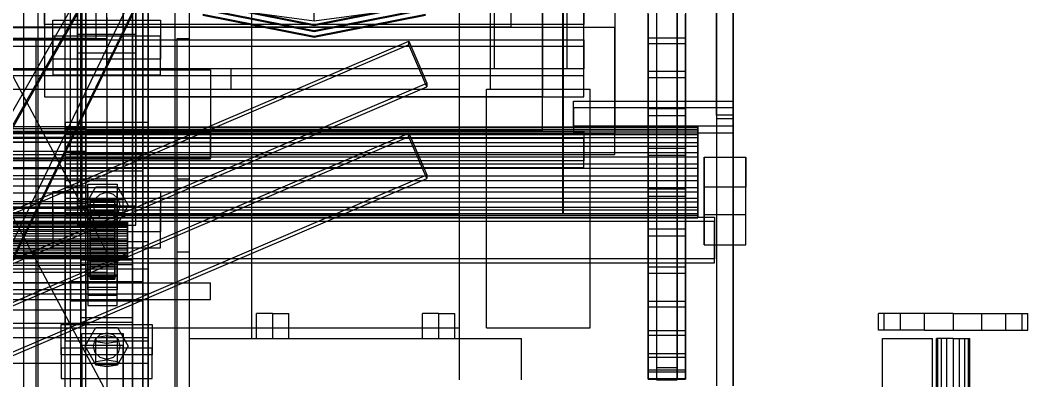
# Model space of a CAD drawing. Header units: millimetres. Extents: x -1970 to 34302, y -80068 to 6837.
# Drawn here: x 388.3 to 874, y -34900 to -34726.8 of the extents above; entities that cross this region are included whole.
import ezdxf

# ---------------------------------------------------------------- set-up
doc = ezdxf.new("R2010")
doc.units = ezdxf.units.MM
for name, color, linetype, lineweight in [('COTAS_O', 1, 'Continuous', 0), ('frontal_briquetadora', 7, 'Continuous', 0), ('frontal_C01', 7, 'Continuous', 0), ('frontal_C02', 7, 'Continuous', 0), ('frontal_C07', 7, 'Continuous', 0), ('frontal_mezcladora', 7, 'Continuous', 0), ('frontal_tolva-C01', 7, 'Continuous', 0), ('frontal_tolva_provisional', 7, 'Continuous', 0)]:
    doc.layers.add(name, color=color, linetype=linetype, lineweight=lineweight)
doc.dimstyles.new('R19_100', dxfattribs={"dimtxt": 250, "dimasz": 150, "dimexe": 150, "dimexo": 80, "dimgap": 100, "dimtad": 1, "dimtih": 1, "dimtoh": 1, "dimdsep": 46, "dimcen": 0.09, "dimadec": 0, "dimazin": 0, "dimtfac": 1, "dimtdec": 4, "dimtofl": 0, "dimtmove": 0, "dimatfit": 3, "dimfxl": 1, "dimtolj": 1, "dimtzin": 0, "dimarcsym": 0})

# ---------------------------------------------------------------- blocks, each defined once
blk = doc.blocks.new('*D39')
at = {"layer": 'COTAS_O', "color": 0, "lineweight": -2, "transparency": 16777216}
for p, q in [((-650, -34820), (-650, -34050)), ((650, -34820), (650, -34050)), ((-500, -34200), (500, -34200))]:
    blk.add_line(p, q, dxfattribs=at)
at = {"layer": 'COTAS_O', "color": 0, "transparency": 16777216}
for points in [[(-500, -34175), (-500, -34225), (-650, -34200)], [(500, -34175), (500, -34225), (650, -34200)]]:
    blk.add_solid(points, dxfattribs=at)
at = {"layer": 'Defpoints', "color": 0, "transparency": 16777216}
for p in [(650, -34200), (-650, -34900), (650, -34900)]:
    blk.add_point(p, dxfattribs=at)

msp = doc.modelspace()

# ---------------------------------------------------------------- linework, layer by layer
at = {"layer": 'frontal_briquetadora'}
for p, q in [((430, -34736), (430, -34680)), ((210, -34736), (430, -34736)), ((320, -34736), (430, -34736)), ((430, -34750), (430, -34736)), ((430, -34750), (490, -34750)), ((490, -34760), (490, -34750)), ((-490, -34760), (490, -34760)), ((320, -34760), (490, -34760)), ((410, -34760), (420, -34760)), ((410, -34940), (410, -34760)), ((420, -34940), (420, -34760))]:
    msp.add_line(p, q, dxfattribs=at)
at = {"layer": 'frontal_C01'}
for p, q in [((390, -35975), (390, -34032.596)), ((397, -35975), (397, -34032.596)), ((463, -35975), (463, -34032.596)), ((470, -35975), (470, -34032.596)), ((417.5, -34844.509), (417.5, -34203.017)), ((442.5, -34203.017), (442.5, -34844.509)), ((417.5, -34870.141), (417.5, -34228.649)), ((442.5, -34870.141), (442.5, -34228.649)), ((410, -34833.511), (410, -34468.259)), ((450, -34468.259), (450, -34833.511)), ((410, -34881.139), (410, -34515.887)), ((450, -34881.139), (450, -34515.887)), ((410, -34927.286), (410, -34562.034)), ((450, -34562.034), (450, -34927.286)), ((412.5, -34852.759), (412.5, -34576.519)), ((447.5, -34576.519), (447.5, -34852.759)), ((412.5, -34861.891), (412.5, -34585.651)), ((447.5, -34861.891), (447.5, -34585.651)), ((410, -34965.388), (410, -34600.136)), ((450, -34965.388), (450, -34600.136)), ((418, -34813.247), (418, -34666.332)), ((438, -34666.332), (438, -34813.247)), ((418, -34672.42), (418, -34819.334)), ((438, -34819.334), (438, -34672.42)), ((416, -34730.355), (416, -34721.224)), ((416, -34816.374), (416, -34721.224)), ((425, -34735.426), (425, -34719.963)), ((444, -34721.224), (444, -34730.355)), ((444, -34721.224), (444, -34816.374)), ((425, -34735.426), (425, -34723.995)), ((430, -34725.537), (430, -34730.537)), ((430, -34730.537), (-430, -34730.537)), ((444, -34730.355), (416, -34730.355)), ((416, -34730.355), (416, -34825.506)), ((430, -34730.537), (430, -34780.537)), ((444, -34825.506), (444, -34730.355)), ((-425, -34735.426), (425, -34735.426)), ((430, -34838.537), (375, -34735.537)), ((375, -34735.537), (430, -34735.537)), ((390, -34838.537), (390, -34735.537)), ((390, -34735.537), (396, -34735.537)), ((396, -34838.537), (396, -34735.537)), ((430, -34735.537), (430, -34838.537)), ((464, -34838.537), (464, -34735.537)), ((464, -34735.537), (470, -34735.537)), ((470, -34838.537), (470, -34735.537)), ((430, -34780.537), (-430, -34780.537)), ((430, -34780.537), (430, -34785.537)), ((430, -34785.537), (-430, -34785.537)), ((380, -34785.537), (480, -34785.537)), ((480, -34793.537), (480, -34785.537)), ((380, -34793.537), (480, -34793.537)), ((390, -34793.537), (397, -34793.537)), ((390, -35975), (390, -34793.537)), ((397, -35975), (397, -34793.537)), ((397, -34793.537), (463, -34793.537)), ((463, -34793.537), (470, -34793.537)), ((463, -35975), (463, -34793.537)), ((470, -35975), (470, -34793.537)), ((404, -34828.775), (404, -34809.295)), ((404, -34809.295), (456, -34809.295)), ((404, -34816.915), (404, -34809.295)), ((419.6, -34816.037), (424.8, -34807.03)), ((421, -34809.437), (421, -34805.784)), ((421, -34805.784), (435, -34805.784)), ((421, -34845.791), (421, -34805.784)), ((435, -34809.437), (421, -34809.437)), ((421, -34809.437), (421, -34849.444)), ((424.8, -34807.03), (435.2, -34807.03)), ((426.8, -34810.495), (430, -34809.637)), ((430, -34809.637), (433.2, -34810.495)), ((435, -34805.784), (435, -34809.437)), ((435, -34805.784), (435, -34845.791)), ((435, -34849.444), (435, -34809.437)), ((435.2, -34807.03), (440.4, -34816.037)), ((456, -34809.295), (456, -34828.775)), ((456, -34809.295), (456, -34816.915)), ((438, -34813.247), (418, -34813.247)), ((418, -34813.247), (418, -34819.334)), ((422, -34823.494), (422, -34813.505)), ((422, -34813.505), (422, -34813.919)), ((422, -34813.505), (434, -34813.505)), ((422, -34814.385), (422, -34813.505)), ((422, -34823.69), (422, -34813.919)), ((422, -34813.919), (422, -34815.597)), ((422, -34813.919), (434, -34813.919)), ((422, -34823.911), (422, -34814.385)), ((422, -34814.385), (434, -34814.385)), ((422, -34816.499), (422, -34814.385)), ((423.6, -34816.037), (424.457, -34812.837)), ((424.457, -34812.837), (426.8, -34810.495)), ((433.2, -34810.495), (435.543, -34812.837)), ((434, -34813.919), (434, -34813.505)), ((434, -34813.505), (434, -34823.494)), ((434, -34813.505), (434, -34814.385)), ((434, -34815.597), (434, -34813.919)), ((434, -34813.919), (434, -34823.69)), ((434, -34814.385), (434, -34823.911)), ((434, -34814.385), (434, -34816.499)), ((435.543, -34812.837), (436.4, -34816.037)), ((438, -34819.334), (438, -34813.247)), ((456, -34816.915), (404, -34816.915)), ((404, -34816.915), (404, -34836.395)), ((444, -34816.374), (416, -34816.374)), ((416, -34816.374), (416, -34825.506)), ((418, -34819.334), (438, -34819.334)), ((424.8, -34825.044), (419.6, -34816.037)), ((421, -34819.177), (421, -34815.524)), ((421, -34815.524), (435, -34815.524)), ((421, -34855.531), (421, -34815.524)), ((435, -34819.177), (421, -34819.177)), ((421, -34819.177), (421, -34859.184)), ((422, -34824.485), (422, -34815.597)), ((422, -34815.597), (422, -34818.426)), ((422, -34815.597), (434, -34815.597)), ((422, -34824.912), (422, -34816.499)), ((422, -34816.499), (434, -34816.499)), ((422, -34819.702), (422, -34816.499)), ((422, -34825.825), (422, -34818.426)), ((422, -34818.426), (422, -34822.214)), ((422, -34818.426), (434, -34818.426)), ((422, -34826.429), (422, -34819.702)), ((422, -34819.702), (434, -34819.702)), ((422, -34823.776), (422, -34819.702)), ((424.457, -34819.237), (423.6, -34816.037)), ((426.8, -34821.58), (424.457, -34819.237)), ((435.543, -34819.237), (433.2, -34821.58)), ((434, -34818.426), (434, -34815.597)), ((434, -34815.597), (434, -34824.485)), ((434, -34816.499), (434, -34824.912)), ((434, -34816.499), (434, -34819.702)), ((434, -34822.214), (434, -34818.426)), ((434, -34818.426), (434, -34825.825)), ((434, -34819.702), (434, -34826.429)), ((434, -34819.702), (434, -34823.776)), ((435, -34815.524), (435, -34819.177)), ((435, -34815.524), (435, -34855.531)), ((435, -34859.184), (435, -34819.177)), ((440.4, -34816.037), (435.2, -34825.044)), ((436.4, -34816.037), (435.543, -34819.237)), ((444, -34825.506), (444, -34816.374)), ((456, -34836.395), (456, -34816.915)), ((-440, -34823.494), (440, -34823.494)), ((-440, -34823.69), (440, -34823.69)), ((-440, -34823.911), (440, -34823.911)), ((-440, -34824.485), (440, -34824.485)), ((422, -34827.619), (422, -34822.214)), ((422, -34822.214), (422, -34826.701)), ((422, -34822.214), (434, -34822.214)), ((422, -34823.69), (422, -34823.494)), ((434, -34823.494), (422, -34823.494)), ((422, -34823.494), (422, -34823.911)), ((422, -34824.485), (422, -34823.69)), ((434, -34823.69), (422, -34823.69)), ((422, -34828.359), (422, -34823.776)), ((422, -34823.776), (434, -34823.776)), ((422, -34828.443), (422, -34823.776)), ((434, -34823.911), (422, -34823.911)), ((422, -34823.911), (422, -34824.912)), ((422, -34825.825), (422, -34824.485)), ((434, -34824.485), (422, -34824.485)), ((430, -34822.437), (426.8, -34821.58)), ((433.2, -34821.58), (430, -34822.437)), ((434, -34826.701), (434, -34822.214)), ((434, -34822.214), (434, -34827.619)), ((434, -34823.494), (434, -34823.69)), ((434, -34823.911), (434, -34823.494)), ((434, -34823.69), (434, -34824.485)), ((434, -34823.776), (434, -34828.359)), ((434, -34823.776), (434, -34828.443)), ((434, -34824.912), (434, -34823.911)), ((434, -34824.485), (434, -34825.825)), ((440, -34823.69), (440, -34823.494)), ((440, -34823.494), (440, -34823.911)), ((440, -34824.485), (440, -34823.69)), ((440, -34823.911), (440, -34824.912)), ((440, -34825.825), (440, -34824.485)), ((-440, -34824.912), (440, -34824.912)), ((-440, -34825.825), (440, -34825.825)), ((-440, -34826.429), (440, -34826.429)), ((-440, -34827.619), (440, -34827.619)), ((-440, -34828.359), (440, -34828.359)), ((456, -34828.775), (404, -34828.775)), ((404, -34828.775), (404, -34836.395)), ((416, -34825.506), (444, -34825.506)), ((434, -34824.912), (422, -34824.912)), ((422, -34824.912), (422, -34826.429)), ((422, -34827.619), (422, -34825.825)), ((434, -34825.825), (422, -34825.825)), ((434, -34826.429), (422, -34826.429)), ((422, -34826.429), (422, -34828.359)), ((422, -34826.701), (422, -34829.745)), ((434, -34826.701), (422, -34826.701)), ((422, -34826.701), (422, -34831.582)), ((422, -34829.745), (422, -34827.619)), ((434, -34827.619), (422, -34827.619)), ((434, -34828.359), (422, -34828.359)), ((422, -34828.359), (422, -34830.57)), ((422, -34830.57), (422, -34828.443)), ((422, -34828.443), (434, -34828.443)), ((422, -34833.386), (422, -34828.443)), ((435.2, -34825.044), (424.8, -34825.044)), ((434, -34826.429), (434, -34824.912)), ((434, -34825.825), (434, -34827.619)), ((434, -34828.359), (434, -34826.429)), ((434, -34829.745), (434, -34826.701)), ((434, -34831.582), (434, -34826.701)), ((434, -34827.619), (434, -34829.745)), ((434, -34830.57), (434, -34828.359)), ((434, -34828.443), (434, -34830.57)), ((434, -34828.443), (434, -34833.386)), ((440, -34824.912), (440, -34826.429)), ((440, -34827.619), (440, -34825.825)), ((440, -34826.429), (440, -34828.359)), ((440, -34829.745), (440, -34827.619)), ((440, -34828.359), (440, -34830.57)), ((456, -34836.395), (456, -34828.775)), ((440, -34829.745), (-440, -34829.745)), ((-440, -34830.57), (440, -34830.57)), ((-440, -34832.057), (440, -34832.057)), ((-440, -34832.911), (440, -34832.911)), ((-440, -34834.398), (440, -34834.398)), ((450, -34833.511), (410, -34833.511)), ((410, -34833.511), (410, -34881.139)), ((410, -35198.763), (410, -34833.511)), ((422, -34829.745), (434, -34829.745)), ((422, -34832.057), (422, -34829.745)), ((434, -34830.57), (422, -34830.57)), ((422, -34830.57), (422, -34832.911)), ((422, -34832.057), (422, -34831.582)), ((422, -34831.582), (422, -34836.525)), ((422, -34831.582), (434, -34831.582)), ((422, -34834.398), (422, -34832.057)), ((434, -34832.057), (422, -34832.057)), ((422, -34832.911), (422, -34833.386)), ((434, -34832.911), (422, -34832.911)), ((422, -34832.911), (422, -34835.223)), ((422, -34833.386), (434, -34833.386)), ((422, -34838.267), (422, -34833.386)), ((422, -34836.609), (422, -34834.398)), ((422, -34834.398), (422, -34836.525)), ((434, -34834.398), (422, -34834.398)), ((434, -34829.745), (434, -34832.057)), ((434, -34832.911), (434, -34830.57)), ((434, -34836.525), (434, -34831.582)), ((434, -34831.582), (434, -34832.057)), ((434, -34832.057), (434, -34834.398)), ((434, -34833.386), (434, -34832.911)), ((434, -34835.223), (434, -34832.911)), ((434, -34833.386), (434, -34838.267)), ((434, -34836.525), (434, -34834.398)), ((434, -34834.398), (434, -34836.609)), ((440, -34832.057), (440, -34829.745)), ((440, -34830.57), (440, -34832.911)), ((440, -34834.398), (440, -34832.057)), ((440, -34832.911), (440, -34835.223)), ((440, -34836.609), (440, -34834.398)), ((450, -34881.139), (450, -34833.511)), ((450, -34833.511), (450, -35198.763)), ((-440, -34835.223), (440, -34835.223)), ((-440, -34836.609), (440, -34836.609)), ((-440, -34837.349), (440, -34837.349)), ((-440, -34838.539), (440, -34838.539)), ((-440, -34839.143), (440, -34839.143)), ((396, -34838.537), (390, -34838.537)), ((404, -34836.395), (456, -34836.395)), ((422, -34835.223), (422, -34838.267)), ((434, -34835.223), (422, -34835.223)), ((422, -34835.223), (422, -34837.349)), ((422, -34836.525), (422, -34841.192)), ((422, -34836.525), (434, -34836.525)), ((422, -34838.539), (422, -34836.609)), ((422, -34836.609), (422, -34841.192)), ((434, -34836.609), (422, -34836.609)), ((422, -34837.349), (422, -34842.754)), ((434, -34837.349), (422, -34837.349)), ((422, -34837.349), (422, -34839.143)), ((422, -34838.267), (434, -34838.267)), ((422, -34842.754), (422, -34838.267)), ((422, -34840.056), (422, -34838.539)), ((422, -34838.539), (422, -34845.266)), ((434, -34838.539), (422, -34838.539)), ((422, -34839.143), (422, -34846.542)), ((434, -34839.143), (422, -34839.143)), ((422, -34839.143), (422, -34840.483)), ((434, -34838.267), (434, -34835.223)), ((434, -34837.349), (434, -34835.223)), ((434, -34841.192), (434, -34836.525)), ((434, -34841.192), (434, -34836.609)), ((434, -34836.609), (434, -34838.539)), ((434, -34842.754), (434, -34837.349)), ((434, -34839.143), (434, -34837.349)), ((434, -34838.267), (434, -34842.754)), ((434, -34845.266), (434, -34838.539)), ((434, -34838.539), (434, -34840.056)), ((434, -34846.542), (434, -34839.143)), ((434, -34840.483), (434, -34839.143)), ((440, -34835.223), (440, -34837.349)), ((440, -34838.539), (440, -34836.609)), ((440, -34837.349), (440, -34839.143)), ((440, -34840.056), (440, -34838.539)), ((440, -34839.143), (440, -34840.483)), ((470, -34838.537), (464, -34838.537)), ((-440, -34840.056), (440, -34840.056)), ((-440, -34840.483), (440, -34840.483)), ((-440, -34841.057), (440, -34841.057)), ((-440, -34841.278), (440, -34841.278)), ((-440, -34841.474), (440, -34841.474)), ((442.5, -34842.364), (417.5, -34842.364)), ((417.5, -34842.364), (417.5, -34872.286)), ((417.5, -34931.376), (417.5, -34842.364)), ((421, -34856.631), (421, -34842.629)), ((421, -34842.629), (435, -34842.629)), ((421, -34850.25), (421, -34842.629)), ((422, -34841.057), (422, -34840.056)), ((422, -34840.056), (422, -34848.469)), ((434, -34840.056), (422, -34840.056)), ((422, -34840.483), (422, -34849.371)), ((434, -34840.483), (422, -34840.483)), ((422, -34840.483), (422, -34841.278)), ((422, -34841.474), (422, -34841.057)), ((422, -34841.057), (422, -34850.582)), ((434, -34841.057), (422, -34841.057)), ((422, -34841.192), (422, -34845.266)), ((422, -34841.192), (434, -34841.192)), ((422, -34841.278), (422, -34851.049)), ((434, -34841.278), (422, -34841.278)), ((422, -34841.278), (422, -34841.474)), ((422, -34841.474), (422, -34851.463)), ((434, -34841.474), (422, -34841.474)), ((422, -34842.754), (434, -34842.754)), ((422, -34846.542), (422, -34842.754)), ((434, -34848.469), (434, -34840.056)), ((434, -34840.056), (434, -34841.057)), ((434, -34849.371), (434, -34840.483)), ((434, -34841.278), (434, -34840.483)), ((434, -34850.582), (434, -34841.057)), ((434, -34841.057), (434, -34841.474)), ((434, -34845.266), (434, -34841.192)), ((434, -34851.049), (434, -34841.278)), ((434, -34841.474), (434, -34841.278)), ((434, -34851.463), (434, -34841.474)), ((434, -34842.754), (434, -34846.542)), ((435, -34842.629), (435, -34856.631)), ((435, -34842.629), (435, -34850.25)), ((440, -34841.057), (440, -34840.056)), ((440, -34840.483), (440, -34841.278)), ((440, -34841.474), (440, -34841.057)), ((440, -34841.278), (440, -34841.474)), ((442.5, -34872.286), (442.5, -34842.364)), ((442.5, -34842.364), (442.5, -34931.376)), ((-450, -34846.475), (450, -34846.475)), ((417.5, -34870.141), (417.5, -34844.509)), ((417.5, -34844.509), (442.5, -34844.509)), ((435, -34845.791), (421, -34845.791)), ((421, -34845.791), (421, -34849.444)), ((422, -34845.266), (422, -34848.469)), ((422, -34845.266), (434, -34845.266)), ((422, -34846.542), (434, -34846.542)), ((422, -34849.371), (422, -34846.542)), ((422, -34848.469), (422, -34850.582)), ((422, -34848.469), (434, -34848.469)), ((434, -34848.469), (434, -34845.266)), ((434, -34846.542), (434, -34849.371)), ((434, -34850.582), (434, -34848.469)), ((435, -34849.444), (435, -34845.791)), ((442.5, -34844.509), (442.5, -34870.141)), ((450, -34846.475), (450, -34858.65)), ((450, -34846.475), (450, -34879.814)), ((447.5, -34852.759), (412.5, -34852.759)), ((412.5, -34852.759), (412.5, -34861.891)), ((421, -34849.444), (435, -34849.444)), ((435, -34850.25), (421, -34850.25)), ((421, -34850.25), (421, -34864.251)), ((422, -34849.371), (434, -34849.371)), ((422, -34851.049), (422, -34849.371)), ((422, -34850.582), (422, -34851.463)), ((422, -34850.582), (434, -34850.582)), ((422, -34851.049), (434, -34851.049)), ((422, -34851.463), (422, -34851.049)), ((422, -34851.463), (434, -34851.463)), ((434, -34849.371), (434, -34851.049)), ((434, -34851.463), (434, -34850.582)), ((434, -34851.049), (434, -34851.463)), ((435, -34864.251), (435, -34850.25)), ((447.5, -34861.891), (447.5, -34852.759)), ((450, -34858.65), (-450, -34858.65)), ((435, -34855.531), (421, -34855.531)), ((421, -34855.531), (421, -34859.184)), ((435, -34856.631), (421, -34856.631)), ((421, -34856.631), (421, -34864.251)), ((435, -34859.184), (435, -34855.531)), ((435, -34864.251), (435, -34856.631)), ((450, -34891.989), (450, -34858.65)), ((412.5, -34861.891), (447.5, -34861.891)), ((421, -34859.184), (435, -34859.184)), ((421, -34864.251), (435, -34864.251)), ((442.5, -34870.141), (417.5, -34870.141)), ((417.5, -34872.286), (442.5, -34872.286)), ((417.5, -34961.298), (417.5, -34872.286)), ((442.5, -34961.298), (442.5, -34872.286)), ((450, -34879.814), (-450, -34879.814)), ((410, -34881.139), (450, -34881.139)), ((410, -35246.391), (410, -34881.139)), ((450, -34891.989), (450, -34879.814)), ((450, -35246.391), (450, -34881.139)), ((-450, -34891.989), (450, -34891.989))]:
    msp.add_line(p, q, dxfattribs=at)
at = {"layer": 'frontal_C02'}
for p, q in [((390, -35975), (390, -33576.746)), ((397, -35975), (397, -33576.746)), ((463, -35975), (463, -33576.746)), ((470, -35975), (470, -33576.746)), ((390, -35975), (390, -34072.136)), ((397, -35975), (397, -34072.136)), ((463, -35975), (463, -34072.136)), ((470, -35975), (470, -34072.136)), ((410, -34776.002), (410, -34425.283)), ((450, -34425.283), (450, -34776.002)), ((417.5, -34963.35), (417.5, -34430.927)), ((442.5, -34430.927), (442.5, -34963.35)), ((417.5, -34990.315), (417.5, -34457.893)), ((442.5, -34990.315), (442.5, -34457.893)), ((410, -34814.255), (410, -34463.537)), ((450, -34814.255), (450, -34463.537)), ((410, -34952.924), (410, -34602.206)), ((450, -34602.206), (450, -34952.924)), ((416, -34733.677), (416, -34639.747)), ((444, -34639.747), (444, -34733.677)), ((416, -34648.515), (416, -34742.445)), ((444, -34742.445), (444, -34648.515)), ((410, -35000.741), (410, -34650.022)), ((450, -35000.741), (450, -34650.022)), ((404, -34745.501), (404, -34726.796)), ((404, -34726.796), (456, -34726.796)), ((404, -34734.446), (404, -34726.796)), ((456, -34726.796), (456, -34745.501)), ((456, -34726.796), (456, -34734.446)), ((456, -34734.446), (404, -34734.446)), ((404, -34734.446), (404, -34753.151)), ((444, -34733.677), (416, -34733.677)), ((416, -34733.677), (416, -34742.445)), ((444, -34742.445), (444, -34733.677)), ((456, -34753.151), (456, -34734.446)), ((456, -34745.501), (404, -34745.501)), ((404, -34745.501), (404, -34753.151)), ((416, -34742.445), (444, -34742.445)), ((456, -34753.151), (456, -34745.501)), ((380, -34750.692), (480, -34750.692)), ((480, -34750.692), (480, -34781.253)), ((480, -34750.692), (480, -34793.253)), ((404, -34753.151), (456, -34753.151)), ((450, -34776.002), (410, -34776.002)), ((410, -34776.002), (410, -34814.255)), ((410, -35126.72), (410, -34776.002)), ((450, -34814.255), (450, -34776.002)), ((450, -34776.002), (450, -35126.72)), ((480, -34781.253), (380, -34781.253)), ((480, -34793.253), (480, -34781.253)), ((430, -34793.253), (-430, -34793.253)), ((380, -34793.253), (480, -34793.253)), ((412.5, -34799.512), (412.5, -34790.744)), ((412.5, -34790.744), (447.5, -34790.744)), ((412.5, -34972.449), (412.5, -34790.744)), ((430, -34793.253), (430, -34798.253)), ((447.5, -34790.744), (447.5, -34799.512)), ((447.5, -34790.744), (447.5, -34972.449)), ((430, -34798.253), (-430, -34798.253)), ((447.5, -34799.512), (412.5, -34799.512)), ((412.5, -34981.217), (412.5, -34799.512)), ((430, -34798.253), (430, -34848.253)), ((447.5, -34981.217), (447.5, -34799.512)), ((430, -34906.253), (375, -34803.253)), ((375, -34803.253), (430, -34803.253)), ((390, -34906.253), (390, -34803.253)), ((390, -34803.253), (396, -34803.253)), ((396, -34906.253), (396, -34803.253)), ((430, -34803.253), (430, -34906.253)), ((464, -34906.253), (464, -34803.253)), ((464, -34803.253), (470, -34803.253)), ((470, -34906.253), (470, -34803.253)), ((410, -34814.255), (450, -34814.255)), ((410, -35164.974), (410, -34814.255)), ((450, -35164.974), (450, -34814.255)), ((430, -34848.253), (-430, -34848.253)), ((430, -34848.253), (430, -34853.253)), ((430, -34853.253), (-430, -34853.253)), ((380, -34853.253), (480, -34853.253)), ((480, -34861.253), (480, -34853.253)), ((380, -34861.253), (480, -34861.253)), ((390, -34861.253), (397, -34861.253)), ((390, -35975), (390, -34861.253)), ((397, -35975), (397, -34861.253)), ((397, -34861.253), (463, -34861.253)), ((463, -34861.253), (470, -34861.253)), ((463, -35975), (463, -34861.253)), ((470, -35975), (470, -34861.253)), ((408, -34887.88), (408, -34873.267)), ((408, -34873.267), (452, -34873.267)), ((408, -34884.743), (408, -34873.267)), ((418, -34883.496), (418, -34877.651)), ((418, -34877.651), (438, -34877.651)), ((418, -35025.149), (418, -34877.651)), ((419.6, -34883.753), (424.8, -34874.746)), ((424.8, -34874.746), (435.2, -34874.746)), ((426.8, -34878.21), (430, -34877.353)), ((430, -34877.353), (433.2, -34878.21)), ((435.2, -34874.746), (440.4, -34883.753)), ((438, -34877.651), (438, -34883.496)), ((438, -34877.651), (438, -35025.149)), ((452, -34873.267), (452, -34887.88)), ((452, -34873.267), (452, -34884.743)), ((423.6, -34883.753), (424.457, -34880.553)), ((424.457, -34880.553), (426.8, -34878.21)), ((430, -34878.82), (424.804, -34879.697)), ((424.804, -34879.697), (424.804, -34881.45)), ((424.804, -34891.173), (424.804, -34879.697)), ((424.804, -34881.45), (430, -34882.327)), ((424.804, -34892.926), (424.804, -34881.45)), ((435.196, -34879.697), (430, -34878.82)), ((430, -34890.296), (430, -34878.82)), ((430, -34882.327), (435.196, -34881.45)), ((430, -34882.327), (430, -34893.803)), ((433.2, -34878.21), (435.543, -34880.553)), ((435.196, -34881.45), (435.196, -34879.697)), ((435.196, -34891.173), (435.196, -34879.697)), ((435.196, -34892.926), (435.196, -34881.45)), ((435.543, -34880.553), (436.4, -34883.753)), ((452, -34884.743), (408, -34884.743)), ((408, -34884.743), (408, -34899.356)), ((438, -34883.496), (418, -34883.496)), ((418, -34883.496), (418, -35030.995)), ((424.8, -34892.759), (419.6, -34883.753)), ((424.457, -34886.953), (423.6, -34883.753)), ((426.8, -34889.295), (424.457, -34886.953)), ((435.543, -34886.953), (433.2, -34889.295)), ((440.4, -34883.753), (435.2, -34892.759)), ((436.4, -34883.753), (435.543, -34886.953)), ((438, -35030.995), (438, -34883.496)), ((452, -34899.356), (452, -34884.743)), ((452, -34887.88), (408, -34887.88)), ((408, -34887.88), (408, -34899.356)), ((424.804, -34891.173), (430, -34890.296)), ((424.804, -34892.926), (424.804, -34891.173)), ((430, -34890.153), (426.8, -34889.295)), ((433.2, -34889.295), (430, -34890.153)), ((430, -34890.296), (435.196, -34891.173)), ((435.196, -34891.173), (435.196, -34892.926)), ((452, -34899.356), (452, -34887.88)), ((435.2, -34892.759), (424.8, -34892.759)), ((430, -34893.803), (424.804, -34892.926)), ((435.196, -34892.926), (430, -34893.803)), ((408, -34899.356), (452, -34899.356))]:
    msp.add_line(p, q, dxfattribs=at)
at = {"layer": 'frontal_C07'}
for p, q in [((695, -34661.024), (695, -34894.143)), ((705, -34894.143), (705, -34661.024)), ((695, -34666.847), (695, -34899.966)), ((705, -34666.847), (705, -34899.966)), ((724, -34772.564), (724, -34682.856)), ((732, -34682.856), (732, -34772.564)), ((400, -34728.845), (400, -34687.006)), ((530, -34727.236), (530, -34688.615)), ((660, -34687.006), (660, -34728.845)), ((724, -34684.465), (724, -34774.173)), ((732, -34774.173), (732, -34684.465)), ((724, -34697.135), (724, -34902.865)), ((732, -34902.865), (732, -34697.135)), ((420, -34763.731), (420, -34701.932)), ((640, -34701.932), (640, -34763.731)), ((724, -34708.568), (724, -34902.865)), ((732, -34708.568), (732, -34902.865)), ((400, -34721.892), (400, -34763.731)), ((420, -34718.024), (420, -34779.823)), ((476.271, -34718.259), (530, -34728.912)), ((530, -34729.556), (476.271, -34718.903)), ((476.271, -34721.076), (530, -34731.728)), ((530, -34732.372), (476.271, -34721.719)), ((530, -34728.912), (583.729, -34718.259)), ((583.729, -34718.903), (530, -34729.556)), ((530, -34731.728), (583.729, -34721.076)), ((583.729, -34721.719), (530, -34732.372)), ((640, -34779.823), (640, -34718.024)), ((660, -34763.731), (660, -34721.892)), ((675, -34720.283), (675, -34781.432)), ((675, -34720.283), (675, -34730.251)), ((691, -34735.208), (691, -34721.593)), ((709, -34721.593), (709, -34735.208)), ((476.271, -34723.892), (530, -34734.544)), ((530, -34735.188), (476.271, -34724.535)), ((530, -34727.236), (496.354, -34722.82)), ((563.646, -34722.82), (530, -34727.236)), ((530, -34734.544), (583.729, -34723.892)), ((583.729, -34724.535), (530, -34735.188)), ((691, -34723.829), (691, -34737.933)), ((709, -34737.933), (709, -34723.829)), ((675, -34730.251), (385, -34730.251)), ((660, -34728.845), (400, -34728.845)), ((400, -34728.845), (400, -34763.731)), ((530, -34729.556), (530, -34728.912)), ((530, -34732.372), (530, -34731.728)), ((660, -34763.731), (660, -34728.845)), ((675, -34791.4), (675, -34730.251)), ((315, -34736.303), (660, -34736.303)), ((325.672, -34843.568), (575.672, -34736.915)), ((530, -34735.188), (530, -34734.544)), ((575.672, -34738.685), (575.672, -34736.915)), ((575.672, -34736.915), (584.328, -34757.075)), ((660, -34736.303), (660, -34739.521)), ((660, -34736.303), (660, -34750.258)), ((691, -34751.313), (691, -34735.208)), ((691, -34735.208), (709, -34735.208)), ((709, -34735.208), (709, -34751.313)), ((660, -34739.521), (315, -34739.521)), ((575.672, -34738.685), (325.672, -34845.338)), ((584.328, -34758.845), (575.672, -34738.685)), ((660, -34753.476), (660, -34739.521)), ((691, -34737.933), (691, -34754.422)), ((691, -34737.933), (709, -34737.933)), ((709, -34754.422), (709, -34737.933)), ((660, -34750.258), (315, -34750.258)), ((660, -34753.476), (660, -34750.258)), ((691, -34769.289), (691, -34751.313)), ((691, -34751.313), (709, -34751.313)), ((709, -34751.313), (709, -34769.289)), ((315, -34753.476), (660, -34753.476)), ((691, -34754.422), (691, -34772.663)), ((691, -34754.422), (709, -34754.422)), ((709, -34772.663), (709, -34754.422)), ((334.328, -34863.728), (584.328, -34757.075)), ((334.328, -34865.498), (584.328, -34758.845)), ((584.328, -34757.075), (584.328, -34758.845)), ((400, -34763.731), (660, -34763.731)), ((640, -34763.731), (420, -34763.731)), ((420, -34763.731), (420, -34779.823)), ((640, -34779.823), (640, -34763.731)), ((655, -34768.997), (655, -34765.779)), ((655, -34765.779), (732, -34765.779)), ((655, -34777.74), (655, -34765.779)), ((732, -34765.779), (732, -34768.997)), ((732, -34765.779), (732, -34777.74)), ((732, -34768.997), (655, -34768.997)), ((655, -34768.997), (655, -34780.958)), ((691, -34788.446), (691, -34769.289)), ((691, -34769.289), (709, -34769.289)), ((709, -34769.289), (709, -34788.446)), ((732, -34780.958), (732, -34768.997)), ((691, -34772.663), (691, -34791.954)), ((691, -34772.663), (709, -34772.663)), ((709, -34791.954), (709, -34772.663)), ((732, -34772.564), (724, -34772.564)), ((724, -34772.564), (724, -34774.173)), ((724, -34774.173), (732, -34774.173)), ((732, -34774.173), (732, -34772.564)), ((420, -34778.071), (-420, -34778.071)), ((420, -34779.063), (-420, -34779.063)), ((420, -34780.418), (-420, -34780.418)), ((315, -34780.556), (660, -34780.556)), ((410, -34779.277), (410, -34778.071)), ((410, -34778.071), (410, -34778.36)), ((410, -34778.071), (715, -34778.071)), ((410, -34778.36), (410, -34780.124)), ((410, -34778.36), (715, -34778.36)), ((410, -34781.894), (410, -34779.277)), ((410, -34779.277), (715, -34779.277)), ((410, -34780.124), (410, -34783.242)), ((410, -34780.124), (715, -34780.124)), ((420, -34780.418), (420, -34778.071)), ((420, -34778.071), (420, -34779.063)), ((420, -34779.063), (420, -34783.242)), ((420, -34779.823), (640, -34779.823)), ((420, -34785.746), (420, -34780.418)), ((732, -34777.74), (655, -34777.74)), ((655, -34777.74), (655, -34780.958)), ((655, -34780.958), (732, -34780.958)), ((660, -34780.556), (660, -34783.774)), ((660, -34780.556), (660, -34794.51)), ((715, -34778.36), (715, -34778.071)), ((715, -34778.071), (715, -34779.277)), ((715, -34780.124), (715, -34778.36)), ((715, -34779.277), (715, -34781.894)), ((715, -34783.242), (715, -34780.124)), ((732, -34780.958), (732, -34777.74)), ((420, -34783.242), (-420, -34783.242)), ((420, -34785.746), (-420, -34785.746)), ((660, -34783.774), (315, -34783.774)), ((325.672, -34887.821), (575.672, -34781.168)), ((575.672, -34782.938), (325.672, -34889.591)), ((675, -34781.432), (385, -34781.432)), ((410, -34785.746), (410, -34781.894)), ((410, -34781.894), (715, -34781.894)), ((410, -34783.242), (410, -34787.503)), ((410, -34783.242), (715, -34783.242)), ((410, -34790.569), (410, -34785.746)), ((410, -34785.746), (715, -34785.746)), ((420, -34783.242), (420, -34789.973)), ((420, -34793.244), (420, -34785.746)), ((575.672, -34782.938), (575.672, -34781.168)), ((575.672, -34781.168), (584.328, -34801.327)), ((584.328, -34803.098), (575.672, -34782.938)), ((660, -34797.729), (660, -34783.774)), ((675, -34791.4), (675, -34781.432)), ((715, -34781.894), (715, -34785.746)), ((715, -34787.503), (715, -34783.242)), ((715, -34785.746), (715, -34790.569)), ((420, -34789.973), (-420, -34789.973)), ((410, -34787.503), (410, -34792.615)), ((410, -34787.503), (715, -34787.503)), ((410, -34796.034), (410, -34790.569)), ((410, -34790.569), (715, -34790.569)), ((420, -34789.973), (420, -34798.23)), ((691, -34808.046), (691, -34788.446)), ((691, -34788.446), (709, -34788.446)), ((709, -34788.446), (709, -34808.046)), ((715, -34792.615), (715, -34787.503)), ((715, -34790.569), (715, -34796.034)), ((420, -34793.244), (-420, -34793.244)), ((660, -34794.51), (315, -34794.51)), ((385, -34791.4), (675, -34791.4)), ((410, -34792.615), (410, -34798.23)), ((410, -34792.615), (715, -34792.615)), ((420, -34801.77), (420, -34793.244)), ((660, -34797.729), (660, -34794.51)), ((691, -34791.954), (691, -34811.554)), ((709, -34791.954), (691, -34791.954)), ((709, -34811.554), (709, -34791.954)), ((715, -34798.23), (715, -34792.615)), ((718, -34792.734), (738, -34792.734)), ((718, -34807.266), (718, -34792.734)), ((718, -34792.734), (718, -34820.464)), ((738, -34792.734), (738, -34807.266)), ((738, -34820.464), (738, -34792.734)), ((-420, -34798.23), (420, -34798.23)), ((315, -34797.729), (660, -34797.729)), ((410, -34801.77), (410, -34796.034)), ((410, -34796.034), (715, -34796.034)), ((410, -34798.23), (410, -34803.966)), ((715, -34798.23), (410, -34798.23)), ((420, -34798.23), (420, -34806.756)), ((715, -34796.034), (715, -34801.77)), ((715, -34803.966), (715, -34798.23)), ((420, -34801.77), (-420, -34801.77)), ((334.328, -34907.981), (584.328, -34801.327)), ((334.328, -34909.751), (584.328, -34803.098)), ((410, -34807.385), (410, -34801.77)), ((410, -34801.77), (715, -34801.77)), ((410, -34803.966), (410, -34809.431)), ((410, -34803.966), (715, -34803.966)), ((420, -34810.027), (420, -34801.77)), ((584.328, -34801.327), (584.328, -34803.098)), ((715, -34801.77), (715, -34807.385)), ((715, -34809.431), (715, -34803.966)), ((420, -34806.756), (-420, -34806.756)), ((420, -34810.027), (-420, -34810.027)), ((410, -34812.497), (410, -34807.385)), ((410, -34807.385), (715, -34807.385)), ((410, -34809.431), (410, -34814.254)), ((410, -34809.431), (715, -34809.431)), ((420, -34806.756), (420, -34814.254)), ((420, -34816.758), (420, -34810.027)), ((691, -34827.337), (691, -34808.046)), ((691, -34808.046), (709, -34808.046)), ((709, -34808.046), (709, -34827.337)), ((715, -34807.385), (715, -34812.497)), ((715, -34814.254), (715, -34809.431)), ((738, -34807.266), (718, -34807.266)), ((718, -34834.996), (718, -34807.266)), ((738, -34834.996), (738, -34807.266)), ((420, -34814.254), (-420, -34814.254)), ((410, -34816.758), (410, -34812.497)), ((410, -34812.497), (715, -34812.497)), ((410, -34814.254), (410, -34818.106)), ((410, -34814.254), (715, -34814.254)), ((420, -34814.254), (420, -34819.582)), ((691, -34811.554), (691, -34830.711)), ((691, -34811.554), (709, -34811.554)), ((709, -34830.711), (709, -34811.554)), ((715, -34812.497), (715, -34816.758)), ((715, -34818.106), (715, -34814.254)), ((420, -34816.758), (-420, -34816.758)), ((420, -34819.582), (-420, -34819.582)), ((410, -34819.876), (410, -34816.758)), ((410, -34816.758), (715, -34816.758)), ((410, -34818.106), (410, -34820.723)), ((410, -34818.106), (715, -34818.106)), ((420, -34820.937), (420, -34816.758)), ((420, -34819.582), (420, -34821.929)), ((715, -34816.758), (715, -34819.876)), ((715, -34820.723), (715, -34818.106)), ((420, -34820.937), (-420, -34820.937)), ((420, -34821.929), (-420, -34821.929)), ((320, -34821.701), (723, -34821.701)), ((723, -34823.712), (320, -34823.712)), ((410, -34821.64), (410, -34819.876)), ((410, -34819.876), (715, -34819.876)), ((410, -34820.723), (410, -34821.929)), ((410, -34820.723), (715, -34820.723)), ((410, -34821.929), (410, -34821.64)), ((410, -34821.64), (715, -34821.64)), ((410, -34821.929), (715, -34821.929)), ((420, -34821.929), (420, -34820.937)), ((715, -34819.876), (715, -34821.64)), ((715, -34821.929), (715, -34820.723)), ((715, -34821.64), (715, -34821.929)), ((718, -34820.464), (718, -34834.996)), ((738, -34820.464), (718, -34820.464)), ((723, -34821.701), (723, -34823.712)), ((723, -34821.701), (723, -34841.636)), ((723, -34843.647), (723, -34823.712)), ((738, -34834.996), (738, -34820.464)), ((691, -34845.578), (691, -34827.337)), ((691, -34827.337), (709, -34827.337)), ((709, -34827.337), (709, -34845.578)), ((691, -34830.711), (691, -34848.687)), ((691, -34830.711), (709, -34830.711)), ((709, -34848.687), (709, -34830.711)), ((718, -34834.996), (738, -34834.996)), ((723, -34841.636), (320, -34841.636)), ((320, -34843.647), (723, -34843.647)), ((723, -34843.647), (723, -34841.636)), ((691, -34862.067), (691, -34845.578)), ((691, -34845.578), (709, -34845.578)), ((691, -34848.687), (691, -34864.792)), ((691, -34848.687), (709, -34848.687)), ((709, -34845.578), (709, -34862.067)), ((709, -34864.792), (709, -34848.687)), ((691, -34876.171), (691, -34862.067)), ((691, -34862.067), (709, -34862.067)), ((709, -34862.067), (709, -34876.171)), ((691, -34864.792), (691, -34878.407)), ((691, -34864.792), (709, -34864.792)), ((709, -34878.407), (709, -34864.792)), ((691, -34887.347), (691, -34876.171)), ((691, -34876.171), (709, -34876.171)), ((709, -34876.171), (709, -34887.347)), ((691, -34878.407), (691, -34889.009)), ((691, -34878.407), (709, -34878.407)), ((709, -34889.009), (709, -34878.407)), ((691, -34895.167), (691, -34887.347)), ((691, -34887.347), (709, -34887.347)), ((709, -34887.347), (709, -34895.167)), ((691, -34889.009), (691, -34896.191)), ((691, -34889.009), (709, -34889.009)), ((709, -34896.191), (709, -34889.009)), ((691, -34899.33), (691, -34895.167)), ((691, -34895.167), (709, -34895.167)), ((691, -34896.191), (691, -34899.676)), ((691, -34896.191), (709, -34896.191)), ((705, -34894.143), (695, -34894.143)), ((695, -34894.143), (695, -34899.966)), ((705, -34899.966), (705, -34894.143)), ((709, -34895.167), (709, -34899.33)), ((709, -34899.676), (709, -34896.191)), ((691, -34899.676), (691, -34899.33)), ((691, -34899.33), (709, -34899.33)), ((691, -34899.676), (709, -34899.676)), ((695, -34899.966), (705, -34899.966)), ((709, -34899.33), (709, -34899.676))]:
    msp.add_line(p, q, dxfattribs=at)
at = {"layer": 'frontal_mezcladora'}
for p, q in [((615, -34760), (615, -33730)), ((650, -34760), (650, -33730)), ((500, -34880), (500, -34700)), ((600, -34880), (600, -34700)), ((617, -34750), (617, -34705)), ((652, -34750), (652, -34705)), ((625, -34730), (625, -34710)), ((-625, -34730), (625, -34730)), ((150, -34730), (625, -34730)), ((617, -34750), (652, -34750)), ((-600, -34760), (600, -34760)), ((600, -34875), (600, -34760)), ((613, -34760), (663, -34760)), ((613, -34875), (613, -34760)), ((615, -34760), (650, -34760)), ((663, -34875), (663, -34760)), ((190, -34815), (420, -34815)), ((190, -34817.284), (420, -34817.284)), ((420, -34817.284), (420, -34815)), ((420, -34823.787), (420, -34817.284)), ((-600, -34820), (600, -34820)), ((190, -34823.787), (420, -34823.787)), ((420, -34833.519), (420, -34823.787)), ((600, -34900), (600, -34820)), ((190, -34833.519), (420, -34833.519)), ((420, -34845), (420, -34833.519)), ((420, -34845), (190, -34845)), ((420, -34845), (420, -34856.481)), ((190, -34856.481), (420, -34856.481)), ((420, -34856.481), (420, -34866.213)), ((190, -34866.213), (420, -34866.213)), ((420, -34866.213), (420, -34872.716)), ((510, -34868), (502.206, -34868)), ((502.206, -34880), (502.206, -34868)), ((510, -34868), (517.794, -34868)), ((510, -34868), (510, -34880)), ((517.794, -34880), (517.794, -34868)), ((590, -34868), (582.206, -34868)), ((582.206, -34880), (582.206, -34868)), ((590, -34868), (597.794, -34868)), ((590, -34868), (590, -34880)), ((597.794, -34880), (597.794, -34868)), ((190, -34872.716), (420, -34872.716)), ((420, -34872.716), (420, -34875)), ((-600, -34875), (600, -34875)), ((190, -34875), (420, -34875)), ((613, -34875), (663, -34875)), ((470, -34880), (630, -34880)), ((470, -34900), (470, -34880)), ((500, -34880), (600, -34880)), ((502.206, -34880), (510, -34880)), ((510, -34880), (517.794, -34880)), ((582.206, -34880), (590, -34880)), ((590, -34880), (597.794, -34880)), ((630, -34900), (630, -34880))]:
    msp.add_line(p, q, dxfattribs=at)
at = {"layer": 'frontal_tolva-C01'}
for p, q in [((596.523, -34398.023), (221.523, -35168.887)), ((221.523, -35057.569), (596.523, -34398.023)), ((600, -34398.55), (225, -35058.095)), ((225, -35169.604), (600, -34398.74)), ((225, -35059.546), (600, -34400)), ((225, -35170.864), (600, -34400))]:
    msp.add_line(p, q, dxfattribs=at)
at = {"layer": 'frontal_tolva_provisional'}
for p, q in [((804.74, -34868), (802, -34868)), ((802, -34876), (802, -34868)), ((812.544, -34868), (804.74, -34868)), ((804.74, -34876), (804.74, -34868)), ((824.223, -34868), (812.544, -34868)), ((812.544, -34876), (812.544, -34868)), ((838, -34868), (824.223, -34868)), ((824.223, -34876), (824.223, -34868)), ((838, -34868), (851.777, -34868)), ((838, -34868), (838, -34876)), ((851.777, -34868), (863.456, -34868)), ((851.777, -34876), (851.777, -34868)), ((863.456, -34868), (871.26, -34868)), ((863.456, -34876), (863.456, -34868)), ((871.26, -34868), (874, -34868)), ((871.26, -34876), (871.26, -34868)), ((874, -34876), (874, -34868)), ((804.74, -34876), (802, -34876)), ((812.544, -34876), (804.74, -34876)), ((824.223, -34876), (812.544, -34876)), ((824.223, -34876), (838, -34876)), ((838, -34876), (851.777, -34876)), ((851.777, -34876), (863.456, -34876)), ((863.456, -34876), (871.26, -34876)), ((871.26, -34876), (874, -34876)), ((804, -34880), (828, -34880)), ((804, -35380), (804, -34880)), ((828, -35380), (828, -34880)), ((830.609, -34880), (830, -34880)), ((830, -35190), (830, -34880)), ((832.343, -34880), (830.609, -34880)), ((830.609, -35190), (830.609, -34880)), ((834.939, -34880), (832.343, -34880)), ((832.343, -35190), (832.343, -34880)), ((838, -34880), (834.939, -34880)), ((834.939, -35190), (834.939, -34880)), ((838, -34880), (841.061, -34880)), ((838, -34880), (838, -35190)), ((841.061, -34880), (843.657, -34880)), ((841.061, -35190), (841.061, -34880)), ((843.657, -34880), (845.391, -34880)), ((843.657, -35190), (843.657, -34880)), ((845.391, -34880), (846, -34880)), ((845.391, -35190), (845.391, -34880)), ((846, -35190), (846, -34880))]:
    msp.add_line(p, q, dxfattribs=at)

# ---------------------------------------------------------------- dimensions: what is measured, and where the dimension line sits
at = {"layer": 'COTAS_O'}
dim = msp.add_aligned_dim(p1=(-650, -34900), p2=(650, -34900), distance=700, text='<> O', dimstyle='R19_100', dxfattribs=at)
dim.commit()
dim.dimension.update_dxf_attribs({"geometry": '*D39', "text_midpoint": (0, -34200)})

doc.saveas('drawing.dxf')
